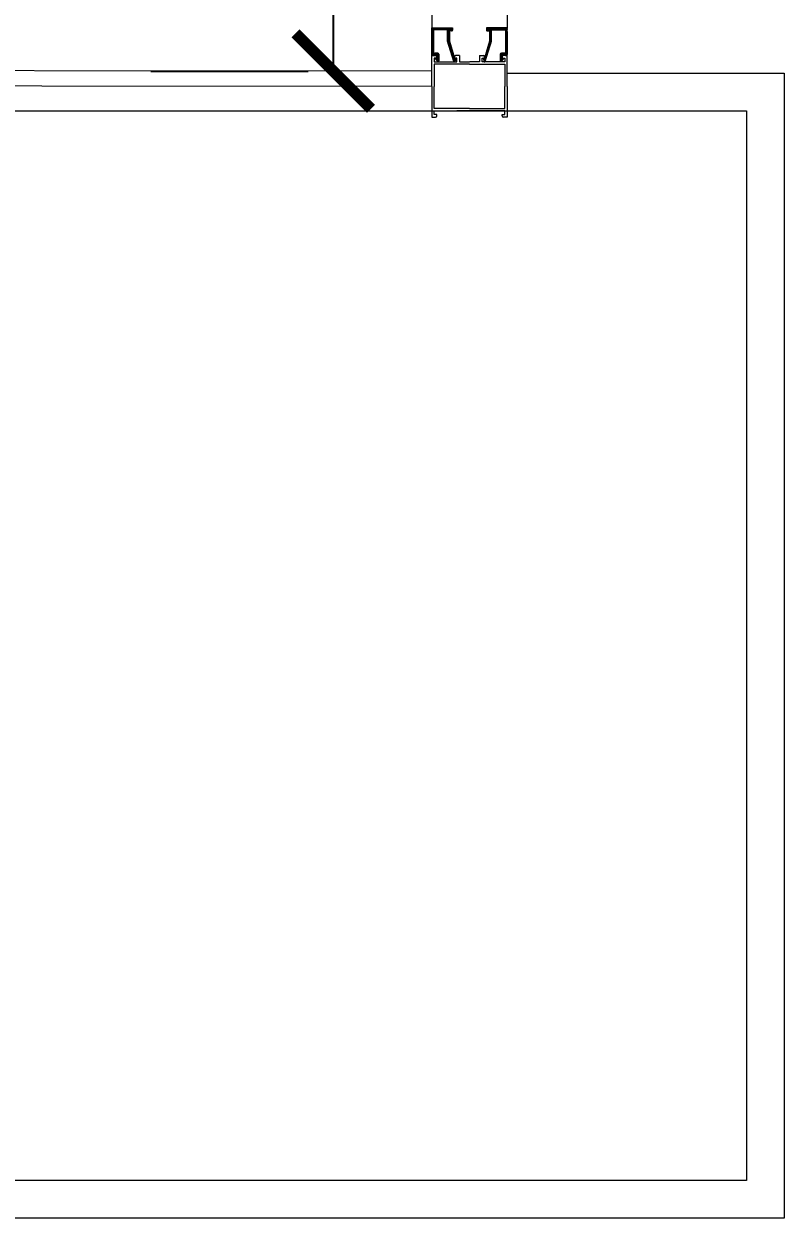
# Model space of a CAD drawing. Header units: millimetres. Extents: x 106699 to 122058, y 158555 to 162844.
# Drawn here: x 116278 to 116338.4, y 161652 to 161746.9 of the extents above; entities that cross this region are included whole.
import ezdxf

# ---------------------------------------------------------------- set-up
doc = ezdxf.new("R2010")
doc.units = ezdxf.units.MM
doc.layers.add('300_Z4_STR_F03$0$AUDIT_D_220920114151-103', color=251, linetype='Continuous', lineweight=5)
doc.layers.add('S2000-002 Çizgi', color=7, linetype='Continuous')
doc.styles.add('ROMANSTW', font='georgia.ttf')
doc.dimstyles.new('M1', dxfattribs={"dimtxt": 11, "dimasz": 6, "dimexe": 2, "dimexo": 16, "dimgap": 3, "dimtad": 1, "dimdec": 0, "dimzin": 12, "dimdsep": 46, "dimtxsty": 'ROMANSTW', "dimblk": 'ARCHTICK', "dimcen": 0.09, "dimclrd": 251, "dimclre": 251, "dimclrt": 1, "dimadec": 0, "dimazin": 0, "dimtfac": 1, "dimtdec": 0, "dimtix": 1, "dimtmove": 0, "dimatfit": 3, "dimldrblk": 'ARCHTICK', "dimfxl": 1, "dimtolj": 1, "dimtzin": 0, "dimarcsym": 0})

# ---------------------------------------------------------------- blocks, each defined once
blk = doc.blocks.new('_ArchTick')
at = {"color": 0, "linetype": 'ByBlock', "const_width": 0.15}
blk.add_lwpolyline([(-0.5, -0.5), (0.5, 0.5)], dxfattribs=at)
blk = doc.blocks.new('*D395')
at = {"layer": 'Defpoints', "color": 0, "transparency": 16777216}
for p in [(121014.541, 156523.534), (121012.919, 156378.427), (121014.43, 156378.427)]:
    blk.add_point(p, dxfattribs=at)
at = {"layer": 'S2000-002 Çizgi', "color": 251, "lineweight": -2, "transparency": 16777216}
for p, q in [((120998.541, 156523.534), (121010.919, 156523.534)), ((121012.919, 156523.534), (121012.919, 156378.427)), ((120998.43, 156378.427), (121010.919, 156378.427))]:
    blk.add_line(p, q, dxfattribs=at)
at = {"layer": 'S2000-002 Çizgi', "color": 251, "lineweight": -2, "transparency": 16777216, "xscale": 6, "yscale": 6, "zscale": 6}
for p, rotation in [((121012.919, 156523.534), 90), ((121012.919, 156378.427), 270)]:
    blk.add_blockref('_ArchTick', p, dxfattribs=dict(at, rotation=rotation))
at = {"layer": 'S2000-002 Çizgi', "color": 1, "true_color": 0xff0000, "transparency": 16777216, "insert": (121003.024, 156450.98), "char_height": 11, "attachment_point": 5, "rotation": 90, "style": 'ROMANSTW'}
blk.add_mtext('\\A1;145', dxfattribs=at)
blk = doc.blocks.new('A$C247bf20d')
at = {"layer": '300_Z4_STR_F03$0$AUDIT_D_220920114151-103', "color": 251, "lineweight": 9, "true_color": 0x5c5c5c}
for p, q in [((2015, 430.126), (2015, 295.051)), ((2021, 430.126), (2021, 295.051)), ((2015.296, 295.064), (2015, 294.768)), ((2015.278, 295.064), (2015, 294.786)), ((2015.261, 295.064), (2015, 294.804)), ((2015.243, 295.064), (2015, 294.821)), ((2015.225, 295.064), (2015, 294.839)), ((2015.208, 295.064), (2015, 294.857)), ((2015.19, 295.064), (2015, 294.874)), ((2015.172, 295.064), (2015, 294.892)), ((2015.154, 295.064), (2015, 294.91)), ((2015.137, 295.064), (2015, 294.927)), ((2015.119, 295.064), (2015, 294.945)), ((2015.101, 295.064), (2015, 294.963)), ((2015.084, 295.064), (2015, 294.98)), ((2015.066, 295.064), (2015, 294.998)), ((2015.048, 295.064), (2015, 295.016)), ((2015.031, 295.064), (2015, 295.033)), ((2015.013, 295.064), (2015, 295.051)), ((2015, 292.864), (2015, 295.064)), ((2015, 295.064), (2016.65, 295.064)), ((2015.15, 294.901), (2015, 294.751)), ((2015.15, 294.883), (2015, 294.733)), ((2015.15, 294.865), (2015, 294.715)), ((2015.15, 294.848), (2015, 294.698)), ((2015.15, 294.83), (2015, 294.68)), ((2015.15, 294.812), (2015, 294.662)), ((2015.15, 294.795), (2015, 294.645)), ((2015.15, 294.777), (2015, 294.627)), ((2015.15, 294.759), (2015, 294.609)), ((2015.15, 294.742), (2015, 294.592)), ((2015.15, 294.724), (2015, 294.574)), ((2015.15, 294.706), (2015, 294.556)), ((2015.15, 294.689), (2015, 294.539)), ((2015.15, 294.671), (2015, 294.521)), ((2015.15, 294.653), (2015, 294.503)), ((2015.15, 294.635), (2015, 294.485)), ((2015.15, 294.618), (2015, 294.468)), ((2015.15, 294.6), (2015, 294.45)), ((2015.15, 294.582), (2015, 294.432)), ((2015.15, 294.565), (2015, 294.415)), ((2015.15, 294.547), (2015, 294.397)), ((2015.15, 294.529), (2015, 294.379)), ((2015.15, 294.512), (2015, 294.362)), ((2015.15, 294.494), (2015, 294.344)), ((2015.15, 294.476), (2015, 294.326)), ((2015.15, 294.459), (2015, 294.309)), ((2015.15, 294.441), (2015, 294.291)), ((2015.15, 294.423), (2015, 294.273)), ((2015.15, 294.406), (2015, 294.256)), ((2015.15, 294.388), (2015, 294.238)), ((2015.15, 294.37), (2015, 294.22)), ((2015.15, 294.353), (2015, 294.203)), ((2015.15, 294.335), (2015, 294.185)), ((2015.15, 294.317), (2015, 294.167)), ((2015.15, 294.3), (2015, 294.15)), ((2015.15, 294.282), (2015, 294.132)), ((2015.15, 294.264), (2015, 294.114)), ((2015.15, 294.247), (2015, 294.097)), ((2016.25, 294.914), (2015.15, 294.914)), ((2015.15, 294.914), (2015.15, 293.064)), ((2015.314, 295.064), (2015.164, 294.914)), ((2015.331, 295.064), (2015.181, 294.914)), ((2015.349, 295.064), (2015.199, 294.914)), ((2015.367, 295.064), (2015.217, 294.914)), ((2015.384, 295.064), (2015.234, 294.914)), ((2015.402, 295.064), (2015.252, 294.914)), ((2015.42, 295.064), (2015.27, 294.914)), ((2015.437, 295.064), (2015.287, 294.914)), ((2015.455, 295.064), (2015.305, 294.914)), ((2015.473, 295.064), (2015.323, 294.914)), ((2015.49, 295.064), (2015.34, 294.914)), ((2015.508, 295.064), (2015.358, 294.914)), ((2015.526, 295.064), (2015.376, 294.914)), ((2015.543, 295.064), (2015.393, 294.914)), ((2015.561, 295.064), (2015.411, 294.914)), ((2015.579, 295.064), (2015.429, 294.914)), ((2015.596, 295.064), (2015.446, 294.914)), ((2015.614, 295.064), (2015.464, 294.914)), ((2015.632, 295.064), (2015.482, 294.914)), ((2015.649, 295.064), (2015.499, 294.914)), ((2015.667, 295.064), (2015.517, 294.914)), ((2015.685, 295.064), (2015.535, 294.914)), ((2015.702, 295.064), (2015.552, 294.914)), ((2015.72, 295.064), (2015.57, 294.914)), ((2015.738, 295.064), (2015.588, 294.914)), ((2015.756, 295.064), (2015.606, 294.914)), ((2015.773, 295.064), (2015.623, 294.914)), ((2015.791, 295.064), (2015.641, 294.914)), ((2015.809, 295.064), (2015.659, 294.914)), ((2015.826, 295.064), (2015.676, 294.914)), ((2015.844, 295.064), (2015.694, 294.914)), ((2015.862, 295.064), (2015.712, 294.914)), ((2015.879, 295.064), (2015.729, 294.914)), ((2015.897, 295.064), (2015.747, 294.914)), ((2015.915, 295.064), (2015.765, 294.914)), ((2015.932, 295.064), (2015.782, 294.914)), ((2015.95, 295.064), (2015.8, 294.914)), ((2015.968, 295.064), (2015.818, 294.914)), ((2015.985, 295.064), (2015.835, 294.914)), ((2016.003, 295.064), (2015.853, 294.914)), ((2016.021, 295.064), (2015.871, 294.914)), ((2016.038, 295.064), (2015.888, 294.914)), ((2016.056, 295.064), (2015.906, 294.914)), ((2016.074, 295.064), (2015.924, 294.914)), ((2016.091, 295.064), (2015.941, 294.914)), ((2016.109, 295.064), (2015.959, 294.914)), ((2016.127, 295.064), (2015.977, 294.914)), ((2016.144, 295.064), (2015.994, 294.914)), ((2016.162, 295.064), (2016.012, 294.914)), ((2016.18, 295.064), (2016.03, 294.914)), ((2016.197, 295.064), (2016.047, 294.914)), ((2016.215, 295.064), (2016.065, 294.914)), ((2016.233, 295.064), (2016.083, 294.914)), ((2016.251, 295.064), (2016.101, 294.914)), ((2016.268, 295.064), (2016.118, 294.914)), ((2016.286, 295.064), (2016.136, 294.914)), ((2016.304, 295.064), (2016.154, 294.914)), ((2016.321, 295.064), (2016.171, 294.914)), ((2016.339, 295.064), (2016.189, 294.914)), ((2016.357, 295.064), (2016.207, 294.914)), ((2016.374, 295.064), (2016.224, 294.914)), ((2016.392, 295.064), (2016.242, 294.914)), ((2016.639, 295.064), (2016.25, 294.675)), ((2016.622, 295.064), (2016.25, 294.692)), ((2016.604, 295.064), (2016.25, 294.71)), ((2016.586, 295.064), (2016.25, 294.728)), ((2016.569, 295.064), (2016.25, 294.746)), ((2016.551, 295.064), (2016.25, 294.763)), ((2016.533, 295.064), (2016.25, 294.781)), ((2016.516, 295.064), (2016.25, 294.799)), ((2016.498, 295.064), (2016.25, 294.816)), ((2016.48, 295.064), (2016.25, 294.834)), ((2016.463, 295.064), (2016.25, 294.852)), ((2016.445, 295.064), (2016.25, 294.869)), ((2016.427, 295.064), (2016.25, 294.887)), ((2016.41, 295.064), (2016.25, 294.905)), ((2016.25, 294.114), (2016.25, 294.914)), ((2016.4, 294.807), (2016.25, 294.657)), ((2016.4, 294.789), (2016.25, 294.639)), ((2016.4, 294.772), (2016.25, 294.622)), ((2016.4, 294.754), (2016.25, 294.604)), ((2016.4, 294.736), (2016.25, 294.586)), ((2016.4, 294.719), (2016.25, 294.569)), ((2016.4, 294.701), (2016.25, 294.551)), ((2016.4, 294.683), (2016.25, 294.533)), ((2016.4, 294.666), (2016.25, 294.516)), ((2016.4, 294.648), (2016.25, 294.498)), ((2016.4, 294.63), (2016.25, 294.48)), ((2016.4, 294.613), (2016.25, 294.463)), ((2016.4, 294.595), (2016.25, 294.445)), ((2016.4, 294.577), (2016.25, 294.427)), ((2016.4, 294.56), (2016.25, 294.41)), ((2016.4, 294.542), (2016.25, 294.392)), ((2016.4, 294.524), (2016.25, 294.374)), ((2016.4, 294.507), (2016.25, 294.357)), ((2016.4, 294.489), (2016.25, 294.339)), ((2016.4, 294.471), (2016.25, 294.321)), ((2016.4, 294.454), (2016.25, 294.304)), ((2016.4, 294.436), (2016.25, 294.286)), ((2016.4, 294.418), (2016.25, 294.268)), ((2016.4, 294.401), (2016.25, 294.251)), ((2016.4, 294.383), (2016.25, 294.233)), ((2016.4, 294.365), (2016.25, 294.215)), ((2016.4, 294.348), (2016.25, 294.198)), ((2016.4, 294.33), (2016.25, 294.18)), ((2016.4, 294.312), (2016.25, 294.162)), ((2016.4, 294.294), (2016.25, 294.144)), ((2016.4, 294.277), (2016.25, 294.127)), ((2016.4, 294.259), (2016.25, 294.109)), ((2016.4, 294.241), (2016.25, 294.091)), ((2016.575, 294.814), (2016.4, 294.814)), ((2016.4, 294.814), (2016.4, 294.014)), ((2016.65, 295.057), (2016.407, 294.814)), ((2016.65, 295.039), (2016.425, 294.814)), ((2016.65, 295.022), (2016.442, 294.814)), ((2016.65, 295.004), (2016.46, 294.814)), ((2016.65, 294.986), (2016.478, 294.814)), ((2016.65, 294.969), (2016.495, 294.814)), ((2016.65, 294.951), (2016.513, 294.814)), ((2016.65, 294.933), (2016.531, 294.814)), ((2016.65, 294.916), (2016.549, 294.814)), ((2016.65, 294.898), (2016.566, 294.814)), ((2016.65, 294.88), (2016.584, 294.815)), ((2016.642, 294.854), (2016.61, 294.823)), ((2016.65, 295.064), (2016.65, 294.889)), ((2021, 295.064), (2019.35, 295.064)), ((2019.35, 295.064), (2019.35, 294.889)), ((2019.35, 295.057), (2019.593, 294.814)), ((2019.35, 295.039), (2019.576, 294.814)), ((2019.35, 295.022), (2019.558, 294.814)), ((2019.35, 295.004), (2019.54, 294.814)), ((2019.35, 294.986), (2019.523, 294.814)), ((2019.35, 294.969), (2019.505, 294.814)), ((2019.35, 294.951), (2019.487, 294.814)), ((2019.35, 294.933), (2019.47, 294.814)), ((2019.35, 294.916), (2019.452, 294.814)), ((2019.35, 294.898), (2019.434, 294.814)), ((2019.351, 294.88), (2019.416, 294.815)), ((2019.359, 294.854), (2019.39, 294.823)), ((2019.361, 295.064), (2019.75, 294.675)), ((2019.379, 295.064), (2019.75, 294.692)), ((2019.396, 295.064), (2019.75, 294.71)), ((2019.414, 295.064), (2019.75, 294.728)), ((2019.425, 294.814), (2019.6, 294.814)), ((2019.432, 295.064), (2019.75, 294.746)), ((2019.449, 295.064), (2019.75, 294.763)), ((2019.467, 295.064), (2019.75, 294.781)), ((2019.485, 295.064), (2019.75, 294.799)), ((2019.502, 295.064), (2019.75, 294.816)), ((2019.52, 295.064), (2019.75, 294.834)), ((2019.538, 295.064), (2019.75, 294.852)), ((2019.556, 295.064), (2019.75, 294.869)), ((2019.573, 295.064), (2019.75, 294.887)), ((2019.591, 295.064), (2019.75, 294.905)), ((2019.6, 294.814), (2019.6, 294.014)), ((2019.6, 294.807), (2019.75, 294.657)), ((2019.6, 294.789), (2019.75, 294.639)), ((2019.6, 294.772), (2019.75, 294.622)), ((2019.6, 294.754), (2019.75, 294.604)), ((2019.6, 294.736), (2019.75, 294.586)), ((2019.6, 294.719), (2019.75, 294.569)), ((2019.6, 294.701), (2019.75, 294.551)), ((2019.6, 294.683), (2019.75, 294.533)), ((2019.6, 294.666), (2019.75, 294.516)), ((2019.6, 294.648), (2019.75, 294.498)), ((2019.6, 294.63), (2019.75, 294.48)), ((2019.6, 294.613), (2019.75, 294.463)), ((2019.6, 294.595), (2019.75, 294.445)), ((2019.6, 294.577), (2019.75, 294.427)), ((2019.6, 294.56), (2019.75, 294.41)), ((2019.6, 294.542), (2019.75, 294.392)), ((2019.6, 294.524), (2019.75, 294.374)), ((2019.6, 294.507), (2019.75, 294.357)), ((2019.6, 294.489), (2019.75, 294.339)), ((2019.6, 294.471), (2019.75, 294.321)), ((2019.6, 294.454), (2019.75, 294.304)), ((2019.6, 294.436), (2019.75, 294.286)), ((2019.6, 294.418), (2019.75, 294.268)), ((2019.6, 294.401), (2019.75, 294.251)), ((2019.6, 294.383), (2019.75, 294.233)), ((2019.6, 294.365), (2019.75, 294.215)), ((2019.6, 294.348), (2019.75, 294.198)), ((2019.6, 294.33), (2019.75, 294.18)), ((2019.6, 294.312), (2019.75, 294.162)), ((2019.6, 294.294), (2019.75, 294.144)), ((2019.6, 294.277), (2019.75, 294.127)), ((2019.6, 294.259), (2019.75, 294.109)), ((2019.6, 294.241), (2019.75, 294.091)), ((2019.609, 295.064), (2019.759, 294.914)), ((2019.626, 295.064), (2019.776, 294.914)), ((2019.644, 295.064), (2019.794, 294.914)), ((2019.662, 295.064), (2019.812, 294.914)), ((2019.679, 295.064), (2019.829, 294.914)), ((2019.697, 295.064), (2019.847, 294.914)), ((2019.715, 295.064), (2019.865, 294.914)), ((2019.732, 295.064), (2019.882, 294.914)), ((2019.75, 295.064), (2019.9, 294.914)), ((2019.75, 294.114), (2019.75, 294.914)), ((2019.75, 294.914), (2020.85, 294.914)), ((2019.768, 295.064), (2019.918, 294.914)), ((2019.785, 295.064), (2019.935, 294.914)), ((2019.803, 295.064), (2019.953, 294.914)), ((2019.821, 295.064), (2019.971, 294.914)), ((2019.838, 295.064), (2019.988, 294.914)), ((2019.856, 295.064), (2020.006, 294.914)), ((2019.874, 295.064), (2020.024, 294.914)), ((2019.891, 295.064), (2020.041, 294.914)), ((2019.909, 295.064), (2020.059, 294.914)), ((2019.927, 295.064), (2020.077, 294.914)), ((2019.944, 295.064), (2020.094, 294.914)), ((2019.962, 295.064), (2020.112, 294.914)), ((2019.98, 295.064), (2020.13, 294.914)), ((2019.997, 295.064), (2020.147, 294.914)), ((2020.015, 295.064), (2020.165, 294.914)), ((2020.033, 295.064), (2020.183, 294.914)), ((2020.05, 295.064), (2020.2, 294.914)), ((2020.068, 295.064), (2020.218, 294.914)), ((2020.086, 295.064), (2020.236, 294.914)), ((2020.104, 295.064), (2020.254, 294.914)), ((2020.121, 295.064), (2020.271, 294.914)), ((2020.139, 295.064), (2020.289, 294.914)), ((2020.157, 295.064), (2020.307, 294.914)), ((2020.174, 295.064), (2020.324, 294.914)), ((2020.192, 295.064), (2020.342, 294.914)), ((2020.21, 295.064), (2020.36, 294.914)), ((2020.227, 295.064), (2020.377, 294.914)), ((2020.245, 295.064), (2020.395, 294.914)), ((2020.263, 295.064), (2020.413, 294.914)), ((2020.28, 295.064), (2020.43, 294.914)), ((2020.298, 295.064), (2020.448, 294.914)), ((2020.316, 295.064), (2020.466, 294.914)), ((2020.333, 295.064), (2020.483, 294.914)), ((2020.351, 295.064), (2020.501, 294.914)), ((2020.369, 295.064), (2020.519, 294.914)), ((2020.386, 295.064), (2020.536, 294.914)), ((2020.404, 295.064), (2020.554, 294.914)), ((2020.422, 295.064), (2020.572, 294.914)), ((2020.439, 295.064), (2020.589, 294.914)), ((2020.457, 295.064), (2020.607, 294.914)), ((2020.475, 295.064), (2020.625, 294.914)), ((2020.492, 295.064), (2020.642, 294.914)), ((2020.51, 295.064), (2020.66, 294.914)), ((2020.528, 295.064), (2020.678, 294.914)), ((2020.545, 295.064), (2020.695, 294.914)), ((2020.563, 295.064), (2020.713, 294.914)), ((2020.581, 295.064), (2020.731, 294.914)), ((2020.598, 295.064), (2020.748, 294.914)), ((2020.616, 295.064), (2020.766, 294.914)), ((2020.634, 295.064), (2020.784, 294.914)), ((2020.652, 295.064), (2020.802, 294.914)), ((2020.669, 295.064), (2020.819, 294.914)), ((2020.687, 295.064), (2020.837, 294.914)), ((2020.705, 295.064), (2021, 294.768)), ((2020.722, 295.064), (2021, 294.786)), ((2020.74, 295.064), (2021, 294.804)), ((2020.758, 295.064), (2021, 294.821)), ((2020.775, 295.064), (2021, 294.839)), ((2020.793, 295.064), (2021, 294.857)), ((2020.811, 295.064), (2021, 294.874)), ((2020.828, 295.064), (2021, 294.892)), ((2020.846, 295.064), (2021, 294.91)), ((2020.85, 294.914), (2020.85, 293.064)), ((2020.85, 294.901), (2021, 294.751)), ((2020.85, 294.883), (2021, 294.733)), ((2020.85, 294.865), (2021, 294.715)), ((2020.85, 294.848), (2021, 294.698)), ((2020.85, 294.83), (2021, 294.68)), ((2020.85, 294.812), (2021, 294.662)), ((2020.85, 294.795), (2021, 294.645)), ((2020.85, 294.777), (2021, 294.627)), ((2020.85, 294.759), (2021, 294.609)), ((2020.85, 294.742), (2021, 294.592)), ((2020.85, 294.724), (2021, 294.574)), ((2020.85, 294.706), (2021, 294.556)), ((2020.85, 294.689), (2021, 294.539)), ((2020.85, 294.671), (2021, 294.521)), ((2020.85, 294.653), (2021, 294.503)), ((2020.85, 294.635), (2021, 294.485)), ((2020.85, 294.618), (2021, 294.468)), ((2020.85, 294.6), (2021, 294.45)), ((2020.85, 294.582), (2021, 294.432)), ((2020.85, 294.565), (2021, 294.415)), ((2020.85, 294.547), (2021, 294.397)), ((2020.85, 294.529), (2021, 294.379)), ((2020.85, 294.512), (2021, 294.362)), ((2020.85, 294.494), (2021, 294.344)), ((2020.85, 294.476), (2021, 294.326)), ((2020.85, 294.459), (2021, 294.309)), ((2020.85, 294.441), (2021, 294.291)), ((2020.85, 294.423), (2021, 294.273)), ((2020.85, 294.406), (2021, 294.256)), ((2020.85, 294.388), (2021, 294.238)), ((2020.85, 294.37), (2021, 294.22)), ((2020.85, 294.353), (2021, 294.203)), ((2020.85, 294.335), (2021, 294.185)), ((2020.85, 294.317), (2021, 294.167)), ((2020.85, 294.3), (2021, 294.15)), ((2020.85, 294.282), (2021, 294.132)), ((2020.85, 294.264), (2021, 294.114)), ((2020.85, 294.247), (2021, 294.097)), ((2020.864, 295.064), (2021, 294.927)), ((2020.881, 295.064), (2021, 294.945)), ((2020.899, 295.064), (2021, 294.963)), ((2020.917, 295.064), (2021, 294.98)), ((2020.934, 295.064), (2021, 294.998)), ((2020.952, 295.064), (2021, 295.016)), ((2020.97, 295.064), (2021, 295.033)), ((2020.987, 295.064), (2021, 295.051)), ((2021, 292.864), (2021, 295.064)), ((2015.15, 294.229), (2015, 294.079)), ((2015.15, 294.211), (2015, 294.061)), ((2015.15, 294.194), (2015, 294.044)), ((2015.15, 294.176), (2015, 294.026)), ((2015.15, 294.158), (2015, 294.008)), ((2015.15, 294.141), (2015, 293.991)), ((2015.15, 294.123), (2015, 293.973)), ((2015.15, 294.105), (2015, 293.955)), ((2015.15, 294.087), (2015, 293.937)), ((2015.15, 294.07), (2015, 293.92)), ((2015.15, 294.052), (2015, 293.902)), ((2015.15, 294.034), (2015, 293.884)), ((2015.15, 294.017), (2015, 293.867)), ((2015.15, 293.999), (2015, 293.849)), ((2015.15, 293.981), (2015, 293.831)), ((2015.15, 293.964), (2015, 293.814)), ((2015.15, 293.946), (2015, 293.796)), ((2015.15, 293.928), (2015, 293.778)), ((2015.15, 293.911), (2015, 293.761)), ((2015.15, 293.893), (2015, 293.743)), ((2015.15, 293.875), (2015, 293.725)), ((2015.15, 293.858), (2015, 293.708)), ((2015.15, 293.84), (2015, 293.69)), ((2015.15, 293.822), (2015, 293.672)), ((2015.15, 293.805), (2015, 293.655)), ((2015.15, 293.787), (2015, 293.637)), ((2015.15, 293.769), (2015, 293.619)), ((2015.15, 293.752), (2015, 293.602)), ((2015.15, 293.734), (2015, 293.584)), ((2015.15, 293.716), (2015, 293.566)), ((2015.15, 293.699), (2015, 293.549)), ((2015.15, 293.681), (2015, 293.531)), ((2015.15, 293.663), (2015, 293.513)), ((2015.15, 293.646), (2015, 293.496)), ((2015.15, 293.628), (2015, 293.478)), ((2015.15, 293.61), (2015, 293.46)), ((2015.15, 293.592), (2015, 293.442)), ((2015.15, 293.575), (2015, 293.425)), ((2015.15, 293.557), (2015, 293.407)), ((2015.15, 293.539), (2015, 293.389)), ((2015.15, 293.522), (2015, 293.372)), ((2015.15, 293.504), (2015, 293.354)), ((2015.15, 293.486), (2015, 293.336)), ((2015.15, 293.469), (2015, 293.319)), ((2015.15, 293.451), (2015, 293.301)), ((2015.15, 293.433), (2015, 293.283)), ((2015.15, 293.416), (2015, 293.266)), ((2015.15, 293.398), (2015, 293.248)), ((2015.15, 293.38), (2015, 293.23)), ((2015.15, 293.363), (2015, 293.213)), ((2015.15, 293.345), (2015, 293.195)), ((2015.15, 293.327), (2015, 293.177)), ((2015.15, 293.31), (2015, 293.16)), ((2015.15, 293.292), (2015, 293.142)), ((2016.4, 294.224), (2016.25, 294.074)), ((2016.4, 294.206), (2016.25, 294.056)), ((2016.4, 294.188), (2016.25, 294.038)), ((2016.4, 294.171), (2016.25, 294.021)), ((2016.25, 294.014), (2016.25, 294.114)), ((2016.759, 292.394), (2016.25, 294.014)), ((2016.4, 294.153), (2016.253, 294.006)), ((2016.4, 294.135), (2016.257, 293.992)), ((2016.4, 294.118), (2016.261, 293.979)), ((2016.4, 294.1), (2016.266, 293.965)), ((2016.4, 294.082), (2016.27, 293.952)), ((2016.4, 294.065), (2016.274, 293.938)), ((2016.4, 294.047), (2016.278, 293.925)), ((2016.4, 294.029), (2016.282, 293.912)), ((2016.401, 294.012), (2016.287, 293.898)), ((2016.405, 293.998), (2016.291, 293.885)), ((2016.409, 293.985), (2016.295, 293.871)), ((2016.413, 293.971), (2016.299, 293.858)), ((2016.417, 293.957), (2016.304, 293.844)), ((2016.421, 293.944), (2016.308, 293.831)), ((2016.425, 293.93), (2016.312, 293.817)), ((2016.429, 293.916), (2016.316, 293.804)), ((2016.433, 293.903), (2016.32, 293.79)), ((2016.437, 293.889), (2016.325, 293.777)), ((2016.441, 293.875), (2016.329, 293.764)), ((2016.445, 293.862), (2016.333, 293.75)), ((2016.449, 293.848), (2016.337, 293.737)), ((2016.453, 293.834), (2016.342, 293.723)), ((2016.457, 293.821), (2016.346, 293.71)), ((2016.461, 293.807), (2016.35, 293.696)), ((2016.465, 293.793), (2016.354, 293.683)), ((2016.469, 293.78), (2016.358, 293.669)), ((2016.473, 293.766), (2016.363, 293.656)), ((2016.477, 293.752), (2016.367, 293.642)), ((2016.481, 293.739), (2016.371, 293.629)), ((2016.485, 293.725), (2016.375, 293.616)), ((2016.489, 293.711), (2016.38, 293.602)), ((2016.493, 293.697), (2016.384, 293.589)), ((2016.497, 293.684), (2016.388, 293.575)), ((2016.501, 293.67), (2016.392, 293.562)), ((2016.505, 293.656), (2016.396, 293.548)), ((2016.4, 294.014), (2016.8, 292.644)), ((2016.509, 293.643), (2016.401, 293.535)), ((2016.513, 293.629), (2016.405, 293.521)), ((2016.517, 293.615), (2016.409, 293.508)), ((2016.521, 293.602), (2016.413, 293.494)), ((2016.525, 293.588), (2016.418, 293.481)), ((2016.529, 293.574), (2016.422, 293.468)), ((2016.533, 293.561), (2016.426, 293.454)), ((2016.537, 293.547), (2016.43, 293.441)), ((2016.541, 293.533), (2016.435, 293.427)), ((2016.545, 293.52), (2016.439, 293.414)), ((2016.549, 293.506), (2016.443, 293.4)), ((2016.553, 293.492), (2016.447, 293.387)), ((2016.557, 293.479), (2016.451, 293.373)), ((2016.561, 293.465), (2016.456, 293.36)), ((2016.565, 293.451), (2016.46, 293.346)), ((2016.569, 293.438), (2016.464, 293.333)), ((2016.573, 293.424), (2016.468, 293.32)), ((2016.577, 293.41), (2016.473, 293.306)), ((2016.581, 293.396), (2016.477, 293.293)), ((2016.585, 293.383), (2016.481, 293.279)), ((2016.589, 293.369), (2016.485, 293.266)), ((2016.593, 293.355), (2016.489, 293.252)), ((2016.597, 293.342), (2016.494, 293.239)), ((2016.601, 293.328), (2016.498, 293.225)), ((2016.605, 293.314), (2016.502, 293.212)), ((2016.609, 293.301), (2016.506, 293.199)), ((2016.612, 293.287), (2016.511, 293.185)), ((2019.6, 294.014), (2019.2, 292.644)), ((2019.241, 292.394), (2019.75, 294.014)), ((2019.388, 293.287), (2019.49, 293.185)), ((2019.392, 293.301), (2019.494, 293.199)), ((2019.396, 293.314), (2019.498, 293.212)), ((2019.4, 293.328), (2019.503, 293.225)), ((2019.404, 293.342), (2019.507, 293.239)), ((2019.408, 293.355), (2019.511, 293.252)), ((2019.412, 293.369), (2019.515, 293.266)), ((2019.416, 293.383), (2019.519, 293.279)), ((2019.42, 293.396), (2019.524, 293.293)), ((2019.424, 293.41), (2019.528, 293.306)), ((2019.428, 293.424), (2019.532, 293.32)), ((2019.432, 293.438), (2019.536, 293.333)), ((2019.436, 293.451), (2019.541, 293.346)), ((2019.44, 293.465), (2019.545, 293.36)), ((2019.444, 293.479), (2019.549, 293.373)), ((2019.448, 293.492), (2019.553, 293.387)), ((2019.452, 293.506), (2019.558, 293.4)), ((2019.456, 293.52), (2019.562, 293.414)), ((2019.46, 293.533), (2019.566, 293.427)), ((2019.464, 293.547), (2019.57, 293.441)), ((2019.468, 293.561), (2019.574, 293.454)), ((2019.472, 293.574), (2019.579, 293.468)), ((2019.476, 293.588), (2019.583, 293.481)), ((2019.48, 293.602), (2019.587, 293.494)), ((2019.484, 293.615), (2019.591, 293.508)), ((2019.488, 293.629), (2019.596, 293.521)), ((2019.492, 293.643), (2019.6, 293.535)), ((2019.496, 293.656), (2019.604, 293.548)), ((2019.5, 293.67), (2019.608, 293.562)), ((2019.504, 293.684), (2019.612, 293.575)), ((2019.508, 293.697), (2019.617, 293.589)), ((2019.512, 293.711), (2019.621, 293.602)), ((2019.516, 293.725), (2019.625, 293.616)), ((2019.52, 293.739), (2019.629, 293.629)), ((2019.524, 293.752), (2019.634, 293.642)), ((2019.528, 293.766), (2019.638, 293.656)), ((2019.532, 293.78), (2019.642, 293.669)), ((2019.536, 293.793), (2019.646, 293.683)), ((2019.54, 293.807), (2019.65, 293.696)), ((2019.544, 293.821), (2019.655, 293.71)), ((2019.548, 293.834), (2019.659, 293.723)), ((2019.552, 293.848), (2019.663, 293.737)), ((2019.556, 293.862), (2019.667, 293.75)), ((2019.56, 293.875), (2019.672, 293.764)), ((2019.564, 293.889), (2019.676, 293.777)), ((2019.568, 293.903), (2019.68, 293.79)), ((2019.572, 293.916), (2019.684, 293.804)), ((2019.576, 293.93), (2019.688, 293.817)), ((2019.58, 293.944), (2019.693, 293.831)), ((2019.584, 293.957), (2019.697, 293.844)), ((2019.588, 293.971), (2019.701, 293.858)), ((2019.592, 293.985), (2019.705, 293.871)), ((2019.596, 293.998), (2019.71, 293.885)), ((2019.6, 294.224), (2019.75, 294.074)), ((2019.6, 294.206), (2019.75, 294.056)), ((2019.6, 294.188), (2019.75, 294.038)), ((2019.6, 294.171), (2019.75, 294.021)), ((2019.6, 294.153), (2019.748, 294.006)), ((2019.6, 294.135), (2019.743, 293.992)), ((2019.6, 294.118), (2019.739, 293.979)), ((2019.6, 294.1), (2019.735, 293.965)), ((2019.6, 294.082), (2019.731, 293.952)), ((2019.6, 294.065), (2019.727, 293.938)), ((2019.6, 294.047), (2019.722, 293.925)), ((2019.6, 294.029), (2019.718, 293.912)), ((2019.6, 294.012), (2019.714, 293.898)), ((2019.75, 294.014), (2019.75, 294.114)), ((2020.85, 294.229), (2021, 294.079)), ((2020.85, 294.211), (2021, 294.061)), ((2020.85, 294.194), (2021, 294.044)), ((2020.85, 294.176), (2021, 294.026)), ((2020.85, 294.158), (2021, 294.008)), ((2020.85, 294.141), (2021, 293.991)), ((2020.85, 294.123), (2021, 293.973)), ((2020.85, 294.105), (2021, 293.955)), ((2020.85, 294.087), (2021, 293.937)), ((2020.85, 294.07), (2021, 293.92)), ((2020.85, 294.052), (2021, 293.902)), ((2020.85, 294.034), (2021, 293.884)), ((2020.85, 294.017), (2021, 293.867)), ((2020.85, 293.999), (2021, 293.849)), ((2020.85, 293.981), (2021, 293.831)), ((2020.85, 293.964), (2021, 293.814)), ((2020.85, 293.946), (2021, 293.796)), ((2020.85, 293.928), (2021, 293.778)), ((2020.85, 293.911), (2021, 293.761)), ((2020.85, 293.893), (2021, 293.743)), ((2020.85, 293.875), (2021, 293.725)), ((2020.85, 293.858), (2021, 293.708)), ((2020.85, 293.84), (2021, 293.69)), ((2020.85, 293.822), (2021, 293.672)), ((2020.85, 293.805), (2021, 293.655)), ((2020.85, 293.787), (2021, 293.637)), ((2020.85, 293.769), (2021, 293.619)), ((2020.85, 293.752), (2021, 293.602)), ((2020.85, 293.734), (2021, 293.584)), ((2020.85, 293.716), (2021, 293.566)), ((2020.85, 293.699), (2021, 293.549)), ((2020.85, 293.681), (2021, 293.531)), ((2020.85, 293.663), (2021, 293.513)), ((2020.85, 293.646), (2021, 293.496)), ((2020.85, 293.628), (2021, 293.478)), ((2020.85, 293.61), (2021, 293.46)), ((2020.85, 293.592), (2021, 293.442)), ((2020.85, 293.575), (2021, 293.425)), ((2020.85, 293.557), (2021, 293.407)), ((2020.85, 293.539), (2021, 293.389)), ((2020.85, 293.522), (2021, 293.372)), ((2020.85, 293.504), (2021, 293.354)), ((2020.85, 293.486), (2021, 293.336)), ((2020.85, 293.469), (2021, 293.319)), ((2020.85, 293.451), (2021, 293.301)), ((2020.85, 293.433), (2021, 293.283)), ((2020.85, 293.416), (2021, 293.266)), ((2020.85, 293.398), (2021, 293.248)), ((2020.85, 293.38), (2021, 293.23)), ((2020.85, 293.363), (2021, 293.213)), ((2020.85, 293.345), (2021, 293.195)), ((2020.85, 293.327), (2021, 293.177)), ((2020.85, 293.31), (2021, 293.16)), ((2020.85, 293.292), (2021, 293.142)), ((2014.995, 290.414), (2014.995, 292.864)), ((2014.995, 292.864), (2015.295, 292.864)), ((2015.15, 293.274), (2015, 293.124)), ((2015.15, 293.257), (2015, 293.107)), ((2015.15, 293.239), (2015, 293.089)), ((2015.15, 293.221), (2015, 293.071)), ((2015.15, 293.204), (2015, 293.054)), ((2015.15, 293.186), (2015, 293.036)), ((2015.15, 293.168), (2015, 293.018)), ((2015.15, 293.151), (2015, 293.001)), ((2015.15, 293.133), (2015, 292.983)), ((2015.15, 293.115), (2015, 292.965)), ((2015.15, 293.098), (2015, 292.948)), ((2015.15, 293.08), (2015, 292.93)), ((2015.187, 293.064), (2015, 292.877)), ((2015.17, 293.064), (2015, 292.894)), ((2015.152, 293.064), (2015, 292.912)), ((2015.15, 292.864), (2015, 292.864)), ((2015.205, 293.064), (2015.005, 292.864)), ((2015.223, 293.064), (2015.023, 292.864)), ((2015.24, 293.064), (2015.04, 292.864)), ((2015.258, 293.064), (2015.058, 292.864)), ((2015.276, 293.064), (2015.076, 292.864)), ((2015.293, 293.064), (2015.093, 292.864)), ((2015.15, 292.903), (2015.111, 292.864)), ((2015.15, 292.885), (2015.129, 292.864)), ((2015.15, 292.868), (2015.147, 292.864)), ((2015.15, 293.064), (2015.46, 293.064)), ((2015.41, 292.914), (2015.15, 292.914)), ((2015.15, 292.914), (2015.15, 292.864)), ((2015.311, 293.064), (2015.161, 292.914)), ((2015.329, 293.064), (2015.179, 292.914)), ((2015.395, 292.664), (2015.195, 292.664)), ((2015.195, 292.664), (2015.195, 292.364)), ((2015.195, 292.364), (2016.995, 292.364)), ((2015.347, 293.064), (2015.197, 292.914)), ((2015.364, 293.064), (2015.214, 292.914)), ((2015.382, 293.064), (2015.232, 292.914)), ((2015.4, 293.064), (2015.25, 292.914)), ((2015.417, 293.064), (2015.267, 292.914)), ((2015.435, 293.064), (2015.285, 292.914)), ((2015.453, 293.064), (2015.303, 292.914)), ((2015.31, 292.584), (2015.41, 292.644)), ((2015.49, 292.394), (2015.31, 292.584)), ((2015.35, 292.608), (2015.318, 292.576)), ((2015.47, 293.064), (2015.32, 292.914)), ((2015.394, 292.634), (2015.327, 292.567)), ((2015.56, 292.783), (2015.335, 292.558)), ((2015.485, 293.061), (2015.338, 292.914)), ((2015.56, 292.765), (2015.344, 292.549)), ((2015.56, 292.747), (2015.352, 292.539)), ((2015.498, 293.057), (2015.356, 292.914)), ((2015.56, 292.73), (2015.361, 292.53)), ((2015.56, 292.712), (2015.369, 292.521)), ((2015.51, 293.051), (2015.373, 292.914)), ((2015.56, 292.694), (2015.378, 292.512)), ((2015.56, 292.677), (2015.387, 292.503)), ((2015.521, 293.044), (2015.391, 292.914)), ((2015.395, 292.764), (2015.395, 292.664)), ((2015.56, 292.659), (2015.395, 292.494)), ((2015.56, 292.641), (2015.404, 292.485)), ((2015.53, 293.035), (2015.409, 292.914)), ((2015.539, 293.026), (2015.41, 292.898)), ((2015.546, 293.016), (2015.41, 292.88)), ((2015.552, 293.004), (2015.41, 292.863)), ((2015.556, 292.991), (2015.41, 292.845)), ((2015.559, 292.976), (2015.41, 292.827)), ((2015.56, 292.96), (2015.41, 292.81)), ((2015.56, 292.942), (2015.41, 292.792)), ((2015.56, 292.924), (2015.41, 292.774)), ((2015.41, 292.644), (2015.41, 292.914)), ((2015.56, 292.906), (2015.41, 292.756)), ((2015.56, 292.889), (2015.41, 292.739)), ((2015.56, 292.871), (2015.41, 292.721)), ((2015.56, 292.853), (2015.41, 292.703)), ((2015.56, 292.836), (2015.41, 292.686)), ((2015.56, 292.818), (2015.41, 292.668)), ((2015.56, 292.8), (2015.41, 292.65)), ((2015.56, 292.624), (2015.412, 292.476)), ((2015.56, 292.606), (2015.421, 292.467)), ((2015.56, 292.588), (2015.43, 292.458)), ((2015.56, 292.571), (2015.438, 292.449)), ((2015.56, 292.553), (2015.447, 292.439)), ((2015.56, 292.535), (2015.455, 292.43)), ((2015.56, 292.518), (2015.464, 292.421)), ((2015.56, 292.5), (2015.473, 292.412)), ((2015.56, 292.482), (2015.481, 292.403)), ((2015.56, 292.465), (2015.49, 292.394)), ((2015.51, 292.394), (2015.49, 292.394)), ((2015.56, 292.447), (2015.507, 292.394)), ((2015.557, 292.426), (2015.529, 292.397)), ((2015.56, 292.964), (2015.56, 292.444)), ((2016.616, 293.273), (2016.515, 293.172)), ((2016.62, 293.26), (2016.519, 293.158)), ((2016.624, 293.246), (2016.523, 293.145)), ((2016.628, 293.232), (2016.527, 293.131)), ((2016.632, 293.219), (2016.532, 293.118)), ((2016.636, 293.205), (2016.536, 293.104)), ((2016.64, 293.191), (2016.54, 293.091)), ((2016.644, 293.178), (2016.544, 293.077)), ((2016.648, 293.164), (2016.549, 293.064)), ((2016.652, 293.15), (2016.553, 293.051)), ((2016.656, 293.136), (2016.557, 293.037)), ((2016.66, 293.123), (2016.561, 293.024)), ((2016.664, 293.109), (2016.565, 293.01)), ((2016.668, 293.095), (2016.57, 292.997)), ((2016.672, 293.082), (2016.574, 292.983)), ((2016.676, 293.068), (2016.578, 292.97)), ((2016.68, 293.054), (2016.582, 292.956)), ((2016.684, 293.041), (2016.587, 292.943)), ((2016.688, 293.027), (2016.591, 292.929)), ((2016.692, 293.013), (2016.595, 292.916)), ((2016.696, 293), (2016.599, 292.903)), ((2016.7, 292.986), (2016.603, 292.889)), ((2016.704, 292.972), (2016.608, 292.876)), ((2016.708, 292.959), (2016.612, 292.862)), ((2016.712, 292.945), (2016.616, 292.849)), ((2016.716, 292.931), (2016.62, 292.835)), ((2016.72, 292.918), (2016.625, 292.822)), ((2016.724, 292.904), (2016.629, 292.808)), ((2016.728, 292.89), (2016.633, 292.795)), ((2016.732, 292.877), (2016.637, 292.781)), ((2016.736, 292.863), (2016.642, 292.768)), ((2016.74, 292.849), (2016.646, 292.755)), ((2016.744, 292.835), (2016.65, 292.741)), ((2016.748, 292.822), (2016.654, 292.728)), ((2016.752, 292.808), (2016.658, 292.714)), ((2016.756, 292.794), (2016.663, 292.701)), ((2016.76, 292.781), (2016.667, 292.687)), ((2016.764, 292.767), (2016.671, 292.674)), ((2016.768, 292.753), (2016.675, 292.66)), ((2016.772, 292.74), (2016.68, 292.647)), ((2016.776, 292.726), (2016.684, 292.633)), ((2016.78, 292.712), (2016.688, 292.62)), ((2016.784, 292.699), (2016.692, 292.607)), ((2016.788, 292.685), (2016.696, 292.593)), ((2016.792, 292.671), (2016.701, 292.58)), ((2016.796, 292.658), (2016.705, 292.566)), ((2016.8, 292.644), (2016.709, 292.553)), ((2016.818, 292.644), (2016.713, 292.539)), ((2016.836, 292.644), (2016.718, 292.526)), ((2016.853, 292.644), (2016.722, 292.512)), ((2016.871, 292.644), (2016.726, 292.499)), ((2016.889, 292.644), (2016.73, 292.485)), ((2016.899, 292.636), (2016.734, 292.472)), ((2016.894, 292.614), (2016.739, 292.459)), ((2016.889, 292.591), (2016.743, 292.445)), ((2016.884, 292.568), (2016.747, 292.432)), ((2016.879, 292.546), (2016.751, 292.418)), ((2016.874, 292.523), (2016.756, 292.405)), ((2016.869, 292.501), (2016.76, 292.392)), ((2016.864, 292.478), (2016.767, 292.381)), ((2016.859, 292.455), (2016.777, 292.373)), ((2016.854, 292.433), (2016.788, 292.367)), ((2016.795, 292.764), (2016.795, 292.664)), ((2016.995, 292.664), (2016.795, 292.664)), ((2016.8, 292.644), (2016.9, 292.644)), ((2016.849, 292.41), (2016.803, 292.364)), ((2016.839, 292.364), (2016.805, 292.364)), ((2016.845, 292.388), (2016.821, 292.364)), ((2016.9, 292.644), (2016.839, 292.364)), ((2016.84, 292.365), (2016.839, 292.364)), ((2017.195, 292.864), (2016.895, 292.864)), ((2016.995, 292.364), (2016.995, 292.664)), ((2017.195, 292.864), (2017.195, 292.364)), ((2017.195, 292.364), (2017.965, 292.364)), ((2017.965, 292.364), (2017.995, 292.334)), ((2018.025, 292.364), (2017.995, 292.334)), ((2018.795, 292.364), (2018.025, 292.364)), ((2018.795, 292.864), (2019.095, 292.864)), ((2018.795, 292.864), (2018.795, 292.364)), ((2018.995, 292.664), (2019.195, 292.664)), ((2018.995, 292.364), (2018.995, 292.664)), ((2020.795, 292.364), (2018.995, 292.364)), ((2019.2, 292.644), (2019.1, 292.644)), ((2019.1, 292.644), (2019.161, 292.364)), ((2019.102, 292.636), (2019.266, 292.472)), ((2019.107, 292.614), (2019.262, 292.459)), ((2019.112, 292.644), (2019.27, 292.485)), ((2019.112, 292.591), (2019.258, 292.445)), ((2019.117, 292.568), (2019.253, 292.432)), ((2019.122, 292.546), (2019.249, 292.418)), ((2019.127, 292.523), (2019.245, 292.405)), ((2019.129, 292.644), (2019.274, 292.499)), ((2019.131, 292.501), (2019.24, 292.392)), ((2019.136, 292.478), (2019.233, 292.381)), ((2019.141, 292.455), (2019.224, 292.373)), ((2019.146, 292.433), (2019.212, 292.367)), ((2019.147, 292.644), (2019.279, 292.512)), ((2019.151, 292.41), (2019.197, 292.364)), ((2019.156, 292.388), (2019.18, 292.364)), ((2019.161, 292.365), (2019.162, 292.364)), ((2019.161, 292.364), (2019.196, 292.364)), ((2019.165, 292.644), (2019.283, 292.526)), ((2019.182, 292.644), (2019.287, 292.539)), ((2019.195, 292.764), (2019.195, 292.664)), ((2019.2, 292.644), (2019.291, 292.553)), ((2019.204, 292.658), (2019.296, 292.566)), ((2019.208, 292.671), (2019.3, 292.58)), ((2019.212, 292.685), (2019.304, 292.593)), ((2019.216, 292.699), (2019.308, 292.607)), ((2019.22, 292.712), (2019.312, 292.62)), ((2019.224, 292.726), (2019.317, 292.633)), ((2019.228, 292.74), (2019.321, 292.647)), ((2019.232, 292.753), (2019.325, 292.66)), ((2019.236, 292.767), (2019.329, 292.674)), ((2019.24, 292.781), (2019.334, 292.687)), ((2019.244, 292.794), (2019.338, 292.701)), ((2019.248, 292.808), (2019.342, 292.714)), ((2019.252, 292.822), (2019.346, 292.728)), ((2019.256, 292.835), (2019.351, 292.741)), ((2019.26, 292.849), (2019.355, 292.755)), ((2019.264, 292.863), (2019.359, 292.768)), ((2019.268, 292.877), (2019.363, 292.781)), ((2019.272, 292.89), (2019.367, 292.795)), ((2019.276, 292.904), (2019.372, 292.808)), ((2019.28, 292.918), (2019.376, 292.822)), ((2019.284, 292.931), (2019.38, 292.835)), ((2019.288, 292.945), (2019.384, 292.849)), ((2019.292, 292.959), (2019.389, 292.862)), ((2019.296, 292.972), (2019.393, 292.876)), ((2019.3, 292.986), (2019.397, 292.889)), ((2019.304, 293), (2019.401, 292.903)), ((2019.308, 293.013), (2019.405, 292.916)), ((2019.312, 293.027), (2019.41, 292.929)), ((2019.316, 293.041), (2019.414, 292.943)), ((2019.32, 293.054), (2019.418, 292.956)), ((2019.324, 293.068), (2019.422, 292.97)), ((2019.328, 293.082), (2019.427, 292.983)), ((2019.332, 293.095), (2019.431, 292.997)), ((2019.336, 293.109), (2019.435, 293.01)), ((2019.34, 293.123), (2019.439, 293.024)), ((2019.344, 293.136), (2019.443, 293.037)), ((2019.348, 293.15), (2019.448, 293.051)), ((2019.352, 293.164), (2019.452, 293.064)), ((2019.356, 293.178), (2019.456, 293.077)), ((2019.36, 293.191), (2019.46, 293.091)), ((2019.364, 293.205), (2019.465, 293.104)), ((2019.368, 293.219), (2019.469, 293.118)), ((2019.372, 293.232), (2019.473, 293.131)), ((2019.376, 293.246), (2019.477, 293.145)), ((2019.38, 293.26), (2019.481, 293.158)), ((2019.384, 293.273), (2019.486, 293.172)), ((2020.44, 292.964), (2020.44, 292.444)), ((2020.44, 292.96), (2020.59, 292.81)), ((2020.44, 292.942), (2020.59, 292.792)), ((2020.44, 292.924), (2020.59, 292.774)), ((2020.44, 292.906), (2020.59, 292.756)), ((2020.44, 292.889), (2020.59, 292.739)), ((2020.44, 292.871), (2020.59, 292.721)), ((2020.44, 292.853), (2020.59, 292.703)), ((2020.44, 292.836), (2020.59, 292.686)), ((2020.44, 292.818), (2020.59, 292.668)), ((2020.44, 292.8), (2020.59, 292.65)), ((2020.44, 292.783), (2020.665, 292.558)), ((2020.44, 292.765), (2020.657, 292.549)), ((2020.44, 292.747), (2020.648, 292.539)), ((2020.44, 292.73), (2020.64, 292.53)), ((2020.44, 292.712), (2020.631, 292.521)), ((2020.44, 292.694), (2020.622, 292.512)), ((2020.44, 292.677), (2020.614, 292.503)), ((2020.44, 292.659), (2020.605, 292.494)), ((2020.44, 292.641), (2020.597, 292.485)), ((2020.44, 292.624), (2020.588, 292.476)), ((2020.44, 292.606), (2020.579, 292.467)), ((2020.44, 292.588), (2020.571, 292.458)), ((2020.44, 292.571), (2020.562, 292.449)), ((2020.44, 292.553), (2020.554, 292.439)), ((2020.44, 292.535), (2020.545, 292.43)), ((2020.44, 292.518), (2020.537, 292.421)), ((2020.44, 292.5), (2020.528, 292.412)), ((2020.44, 292.482), (2020.519, 292.403)), ((2020.44, 292.465), (2020.511, 292.394)), ((2020.44, 292.447), (2020.493, 292.394)), ((2020.441, 292.976), (2020.59, 292.827)), ((2020.444, 292.991), (2020.59, 292.845)), ((2020.444, 292.426), (2020.472, 292.397)), ((2020.449, 293.004), (2020.59, 292.863)), ((2020.455, 293.016), (2020.59, 292.88)), ((2020.462, 293.026), (2020.59, 292.898)), ((2020.47, 293.035), (2020.592, 292.914)), ((2020.48, 293.044), (2020.609, 292.914)), ((2020.49, 293.051), (2020.627, 292.914)), ((2020.49, 292.394), (2020.511, 292.394)), ((2020.502, 293.057), (2020.645, 292.914)), ((2020.511, 292.394), (2020.69, 292.584)), ((2020.516, 293.061), (2020.663, 292.914)), ((2020.531, 293.064), (2020.68, 292.914)), ((2020.85, 293.064), (2020.54, 293.064)), ((2020.548, 293.064), (2020.698, 292.914)), ((2020.566, 293.064), (2020.716, 292.914)), ((2020.583, 293.064), (2020.733, 292.914)), ((2020.59, 292.644), (2020.59, 292.914)), ((2020.59, 292.914), (2020.85, 292.914)), ((2020.69, 292.584), (2020.59, 292.644)), ((2020.595, 292.764), (2020.595, 292.664)), ((2020.595, 292.664), (2020.795, 292.664)), ((2020.601, 293.064), (2020.751, 292.914)), ((2020.606, 292.634), (2020.674, 292.567)), ((2020.619, 293.064), (2020.769, 292.914)), ((2020.636, 293.064), (2020.786, 292.914)), ((2020.65, 292.608), (2020.683, 292.576)), ((2020.654, 293.064), (2020.804, 292.914)), ((2020.672, 293.064), (2020.822, 292.914)), ((2020.689, 293.064), (2020.839, 292.914)), ((2020.995, 292.864), (2020.695, 292.864)), ((2020.707, 293.064), (2020.907, 292.864)), ((2020.725, 293.064), (2020.925, 292.864)), ((2020.742, 293.064), (2020.942, 292.864)), ((2020.76, 293.064), (2020.96, 292.864)), ((2020.778, 293.064), (2020.978, 292.864)), ((2020.795, 293.064), (2020.995, 292.864)), ((2020.795, 292.664), (2020.795, 292.364)), ((2020.813, 293.064), (2021, 292.877)), ((2020.831, 293.064), (2021, 292.894)), ((2020.848, 293.064), (2021, 292.912)), ((2020.85, 293.274), (2021, 293.124)), ((2020.85, 293.257), (2021, 293.107)), ((2020.85, 293.239), (2021, 293.089)), ((2020.85, 293.221), (2021, 293.071)), ((2020.85, 293.204), (2021, 293.054)), ((2020.85, 293.186), (2021, 293.036)), ((2020.85, 293.168), (2021, 293.018)), ((2020.85, 293.151), (2021, 293.001)), ((2020.85, 293.133), (2021, 292.983)), ((2020.85, 293.115), (2021, 292.965)), ((2020.85, 293.098), (2021, 292.948)), ((2020.85, 293.08), (2021, 292.93)), ((2020.85, 292.914), (2020.85, 292.864)), ((2020.85, 292.903), (2020.889, 292.864)), ((2020.85, 292.885), (2020.872, 292.864)), ((2020.85, 292.868), (2020.854, 292.864)), ((2020.85, 292.864), (2021, 292.864)), ((2020.995, 290.414), (2020.995, 292.864)), ((2017.995, 292.164), (2015.195, 292.164)), ((2015.195, 292.164), (2015.195, 290.414)), ((2017.995, 292.164), (2020.795, 292.164)), ((2020.795, 292.164), (2020.795, 290.414)), ((2014.995, 290.414), (2014.995, 287.964)), ((2015.195, 288.664), (2015.195, 290.414)), ((2020.795, 288.664), (2020.795, 290.414)), ((2020.995, 290.414), (2020.995, 287.964)), ((2017.995, 288.664), (2015.195, 288.664)), ((2017.995, 288.664), (2020.795, 288.664)), ((2014.731, 288.461), (2014.731, 288.464)), ((2014.995, 287.964), (2015.295, 287.964)), ((2015.195, 288.464), (2016.995, 288.464)), ((2015.195, 288.164), (2015.195, 288.464)), ((2015.395, 288.164), (2015.195, 288.164)), ((2015.395, 288.064), (2015.395, 288.164)), ((2020.795, 288.464), (2016.995, 288.464)), ((2020.595, 288.164), (2020.795, 288.164)), ((2020.595, 288.064), (2020.595, 288.164)), ((2020.995, 287.964), (2020.695, 287.964)), ((2020.795, 288.164), (2020.795, 288.464))]:
    blk.add_line(p, q, dxfattribs=at)
for points in [[(2020.995, 291.464), (2043, 291.464), (2043, 200.464), (388.88, 200.464)], [(2014.996, 291.614), (1951.8, 291.662), (1951.8, 226.664), (1630.676, 226.664)], [(2014.995, 290.414), (1953, 290.461), (1953, 225.464), (1629.476, 225.464)]]:
    blk.add_lwpolyline(points, dxfattribs=at)
blk.add_lwpolyline([(2040, 203.464), (1955, 203.464), (1955, 288.464), (2040, 288.464)], close=True, dxfattribs=at)
for centre, radius, start, end in [((2016.575, 294.889), 0.075, 270, 0), ((2019.425, 294.889), 0.075, 180, 270), ((2015.295, 292.764), 0.1, 0, 90), ((2015.46, 292.964), 0.1, 0, 90), ((2015.51, 292.444), 0.05, 270, 360), ((2016.805, 292.414), 0.05, 203.58999, 270), ((2016.895, 292.764), 0.1, 90, 180), ((2019.095, 292.764), 0.1, 0, 90), ((2019.196, 292.414), 0.05, 270, 336.41001), ((2020.54, 292.964), 0.1, 90, 180), ((2020.49, 292.444), 0.05, 180, 270), ((2020.695, 292.764), 0.1, 90, 180), ((2015.295, 288.064), 0.1, 270, 360), ((2020.695, 288.064), 0.1, 180, 270)]:
    blk.add_arc(centre, radius, start, end, dxfattribs=at)
at = {"layer": 'S2000-002 Çizgi'}
dim = blk.add_linear_dim(base=(2007.178, 291.619), p1=(2008.8, 436.726), p2=(2008.69, 291.619), angle=90, dimstyle='M1', dxfattribs=at)
dim.commit()
dim.dimension.update_dxf_attribs({"geometry": '*D395', "text_midpoint": (1997.283, 364.172), "insert": (-119005.741, -156086.808)})

msp = doc.modelspace()

# ---------------------------------------------------------------- block references
at = {"layer": 'S2000-002 Çizgi'}
msp.add_blockref('A$C247bf20d', (114295.374, 161451.533), dxfattribs=at)

doc.saveas('drawing.dxf')
